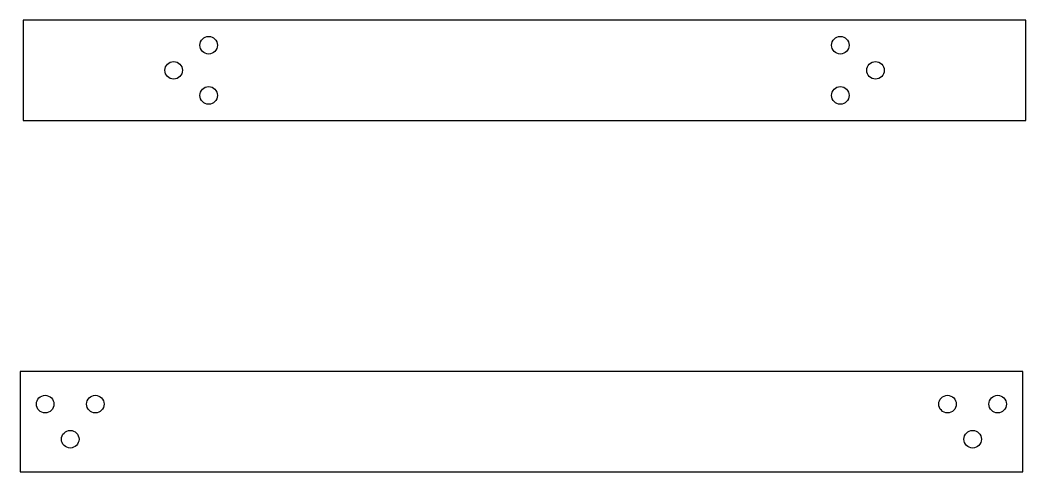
# Model space of a CAD drawing. Header units: millimetres. Extents: x -100 to 101, y -10 to 80.
import ezdxf

# ---------------------------------------------------------------- set-up
doc = ezdxf.new("R2010")
doc.units = ezdxf.units.MM
doc.layers.get('0').update_dxf_attribs({"linetype": 'CONTINUOUS'})

msp = doc.modelspace()

# ---------------------------------------------------------------- linework, layer by layer
for points in [[(-99.38, 80), (-99.38, 60), (100.62, 60), (100.62, 80)], [(-100, -10), (100, -10), (100, 10), (-100, 10)]]:
    msp.add_lwpolyline(points, close=True)
for centre in [(-62.38, 75), (63.62, 75), (-69.38, 70), (70.62, 70), (-62.38, 65), (63.62, 65), (-95, 3.5), (-85, 3.5), (85, 3.5), (95, 3.5), (-90, -3.5), (90, -3.5)]:
    msp.add_circle(centre, 1.75)

doc.saveas('drawing.dxf')
